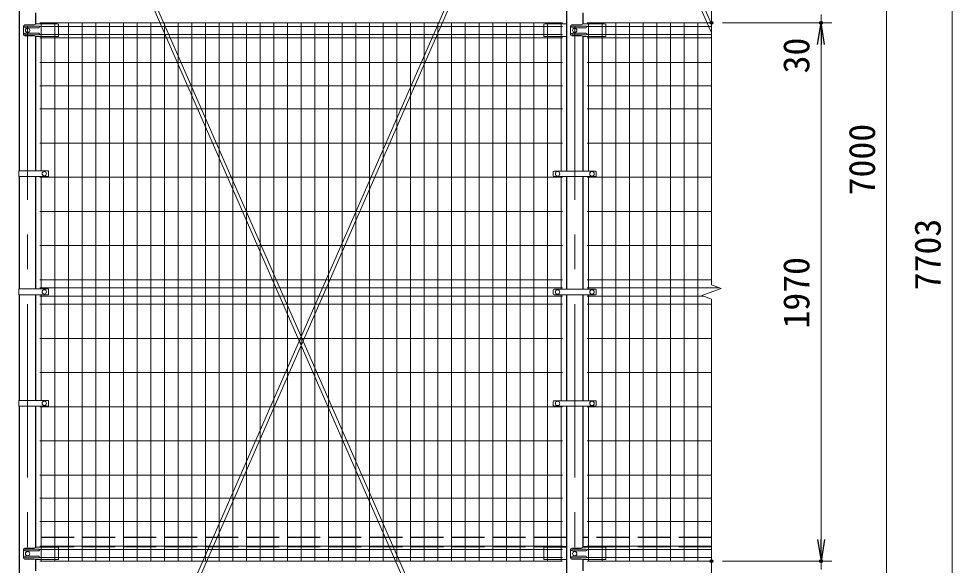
# Model space of a CAD drawing. Units: millimetres, scale not verified. Extents: x -8400 to 8400, y -5940 to 5940.
# Drawn here: x -6313 to -2900, y -902 to 1098 of the extents above; entities that cross this region are included whole.
import ezdxf
from ezdxf.enums import TextEntityAlignment as Align

# ---------------------------------------------------------------- set-up
doc = ezdxf.new("R2010")
doc.units = ezdxf.units.MM
doc.header["$LTSCALE"] = 20
doc.header["$PDMODE"] = 32
doc.header["$PDSIZE"] = 10
doc.linetypes.add('DASHED', pattern=[7.5, 6, -1.5])
doc.linetypes.add('USER1', pattern=[50.8, 31.75, -6.35, 6.35, -6.35])
for name, color, linetype, lineweight in [('0-3_D-STR1', 1, 'Continuous', 25), ('0-4_D-STR-DIM', 7, 'Continuous', 13), ('0-A_D-STR3', 3, 'Continuous', 13), ('0-B_D-STR2', 7, 'Continuous', 13), ('0-C_D-BMK', 2, 'USER1', 13)]:
    doc.layers.add(name, color=color, linetype=linetype, lineweight=lineweight)
doc.layers.add('0-5_0', color=7, linetype='Continuous')
doc.layers.add('0-6_Defpoints', color=7, linetype='Continuous')
doc.styles.add('ＭＳ ゴシック', font='')
doc.styles.get('ＭＳ ゴシック').set_extended_font_data('MS Gothic')

# ---------------------------------------------------------------- blocks, each defined once
blk = doc.blocks.new('_Open')
at = {"layer": '0-5_0'}
blk.add_line((-20, 3.333), (0, 0), dxfattribs=at)
blk.add_lwpolyline([(-20, -3.333), (0, 0), (-20, 0)], dxfattribs=at)

msp = doc.modelspace()

# ---------------------------------------------------------------- linework, layer by layer
at = {"layer": '0-3_D-STR1'}
for p, q in [((-6310.63, 1555.25), (-6310.63, 541.25)), ((-4310.63, 1555.25), (-4310.63, 540.25)), ((-6250.13, 1078.08), (-6250.13, 1119.62)), ((-6250.13, 1078.08), (-6250.13, 1119.62)), ((-4250.13, 1078.08), (-4250.13, 1119.62)), ((-4250.13, 1078.08), (-4250.13, 1119.62)), ((-6250.13, 541.25), (-6250.13, 1033.62)), ((-6250.13, 541.25), (-6250.13, 1033.62)), ((-4250.13, 540.25), (-4250.13, 1033.62)), ((-4250.13, 540.25), (-4250.13, 1033.62)), ((-6310.63, 520.25), (-6310.63, 109)), ((-6250.13, 109), (-6250.13, 520.25)), ((-4310.63, 520.25), (-4310.63, 108)), ((-4250.13, 108), (-4250.13, 520.25)), ((-6310.63, 88), (-6310.63, -298.75)), ((-6250.13, -298.75), (-6250.13, 88)), ((-4310.63, 88), (-4310.63, -299.75)), ((-4250.13, -299.75), (-4250.13, 88)), ((-6310.63, -319.75), (-6310.63, -1484.25)), ((-6250.13, -835.92), (-6250.13, -319.75)), ((-4310.63, -319.75), (-4310.63, -1484.25)), ((-4250.13, -835.92), (-4250.13, -319.75)), ((-6250.13, -921.92), (-6250.13, -880.38)), ((-4250.13, -921.92), (-4250.13, -880.38))]:
    msp.add_line(p, q, dxfattribs=at)
at = {"layer": '0-3_D-STR1', "linetype": 'DASHED'}
for p, q in [((-4310.63, -800), (-6250.13, -800)), ((-3780.38, -800), (-4250.13, -800)), ((-4310.63, -834), (-6250.13, -834)), ((-3780.38, -834), (-4250.13, -834))]:
    msp.add_line(p, q, dxfattribs=at)
at = {"layer": '0-4_D-STR-DIM'}
for p, q in [((-3140.38, -2837), (-3140.38, 4003)), ((-2900.38, -3537), (-2900.38, 4006)), ((-3780.38, 990), (-3780.38, 1822.35)), ((-3780.38, 123.66), (-3780.38, 1146)), ((-3380.38, 1083), (-3380.38, 1113)), ((-3740.38, 1083), (-3340.38, 1083)), ((-3740.38, 1083), (-3340.38, 1083)), ((-3380.38, -807), (-3380.38, 1003)), ((-3380.38, 1003), (-3380.38, 923)), ((-3815.62, 85.18), (-3745.14, 110.83)), ((-3745.14, 110.83), (-3780.38, 123.66)), ((-3780.38, 72.35), (-3815.62, 85.18)), ((-3780.38, -1010), (-3780.38, 72.35)), ((-3380.38, -807), (-3380.38, -727)), ((-3780.38, -1876.34), (-3780.38, -854)), ((-3740.38, -887), (-3340.38, -887)), ((-3740.38, -887), (-3340.38, -887)), ((-3380.38, -917), (-3380.38, -887))]:
    msp.add_line(p, q, dxfattribs=at)
at = {"layer": '0-6_Defpoints'}
for p in [(-3780.38, 1083), (-3780.38, 1083), (-3380.38, 1083), (-3780.38, -887), (-3380.38, -887)]:
    msp.add_point(p, dxfattribs=at)
at = {"layer": '0-A_D-STR3'}
for p, q in [((-6236.24, 2087.88), (-4747.23, -1316)), ((-6224.33, 2093.09), (-4735.32, -1310.79)), ((-4336.43, 2093.09), (-5825.44, -1310.79)), ((-4324.52, 2087.88), (-5813.53, -1316)), ((-4236.24, 2087.88), (-3780.38, 1045.78)), ((-4224.33, 2093.09), (-3780.38, 1078.22)), ((-6295.86, 1070), (-6295.86, 1040)), ((-6256.4, 1075), (-6290.86, 1075)), ((-6239.79, 1071), (-6288.79, 1071)), ((-6239.79, 1071), (-6288.79, 1071)), ((-6239.79, 1065), (-6288.79, 1065)), ((-6239.79, 1065), (-6288.79, 1065)), ((-6248.25, 1079), (-6256.4, 1075)), ((-6248.25, 1079), (-6256.4, 1075)), ((-6172.38, 1079), (-6248.25, 1079)), ((-6172.38, 1079), (-6167.38, 1078)), ((-6167.38, 1078), (-6167.38, 1034.19)), ((-4388.38, 1079), (-4393.38, 1078)), ((-4393.38, 1078), (-4393.38, 1034.19)), ((-4388.38, 1079), (-4312.5, 1079)), ((-4312.5, 1079), (-4310.63, 1078.08)), ((-4295.86, 1070), (-4295.86, 1040)), ((-4256.4, 1075), (-4290.86, 1075)), ((-4239.79, 1071), (-4288.79, 1071)), ((-4239.79, 1065), (-4288.79, 1065)), ((-4248.25, 1079), (-4256.4, 1075)), ((-4248.25, 1079), (-4256.4, 1075)), ((-4172.38, 1079), (-4248.25, 1079)), ((-4172.38, 1079), (-4167.38, 1078)), ((-4167.38, 1078), (-4167.38, 1034.19)), ((-6256.4, 1035), (-6290.86, 1035)), ((-6239.79, 1045), (-6288.79, 1045)), ((-6239.79, 1045), (-6288.79, 1045)), ((-6239.79, 1039), (-6288.79, 1039)), ((-6239.79, 1039), (-6288.79, 1039)), ((-6256.4, 1035), (-6248.17, 1033.19)), ((-6256.4, 1035), (-6248.17, 1033.19)), ((-6256.4, 1035), (-6248.17, 1033.19)), ((-6248.17, 1033.19), (-6168.38, 1033.19)), ((-4312.59, 1033.19), (-4392.38, 1033.19)), ((-4310.63, 1033.6), (-4312.59, 1033.19)), ((-4256.4, 1035), (-4290.86, 1035)), ((-4239.79, 1045), (-4288.79, 1045)), ((-4239.79, 1039), (-4288.79, 1039)), ((-4256.4, 1035), (-4248.17, 1033.19)), ((-4256.4, 1035), (-4248.17, 1033.19)), ((-4256.4, 1035), (-4248.17, 1033.19)), ((-4248.17, 1033.19), (-4168.38, 1033.19)), ((-6312.93, 541.25), (-6205.38, 541.25)), ((-6312.93, 541.25), (-6312.93, 520.25)), ((-6312.93, 520.25), (-6205.38, 520.25)), ((-6203.38, 539.25), (-6203.38, 522.25)), ((-4358.88, 537.25), (-4358.88, 523.25)), ((-4355.88, 540.25), (-4204.88, 540.25)), ((-4355.88, 520.25), (-4204.88, 520.25)), ((-4201.88, 537.25), (-4201.88, 523.25)), ((-6312.93, 109), (-6205.38, 109)), ((-6312.93, 109), (-6312.93, 88)), ((-6203.38, 107), (-6203.38, 90)), ((-4358.88, 105), (-4358.88, 91)), ((-4355.88, 108), (-4204.88, 108)), ((-4201.88, 105), (-4201.88, 91)), ((-6312.93, 88), (-6205.38, 88)), ((-4355.88, 88), (-4204.88, 88)), ((-6312.93, -298.75), (-6205.38, -298.75)), ((-6312.93, -298.75), (-6312.93, -319.75)), ((-6203.38, -300.75), (-6203.38, -317.75)), ((-4358.88, -302.75), (-4358.88, -316.75)), ((-4355.88, -299.75), (-4204.88, -299.75)), ((-4201.88, -302.75), (-4201.88, -316.75)), ((-6312.93, -319.75), (-6205.38, -319.75)), ((-4355.88, -319.75), (-4204.88, -319.75)), ((-6295.86, -844), (-6295.86, -874)), ((-6256.4, -839), (-6290.86, -839)), ((-6239.79, -843), (-6288.79, -843)), ((-6239.79, -843), (-6288.79, -843)), ((-6239.79, -849), (-6288.79, -849)), ((-6239.79, -849), (-6288.79, -849)), ((-6248.25, -835), (-6256.4, -839)), ((-6248.25, -835), (-6256.4, -839)), ((-6172.38, -835), (-6248.25, -835)), ((-6172.38, -835), (-6167.38, -836)), ((-6167.38, -836), (-6167.38, -879.81)), ((-4388.38, -835), (-4393.38, -836)), ((-4393.38, -836), (-4393.38, -879.81)), ((-4388.38, -835), (-4312.5, -835)), ((-4312.5, -835), (-4310.63, -835.92)), ((-4295.86, -844), (-4295.86, -874)), ((-4256.4, -839), (-4290.86, -839)), ((-4239.79, -843), (-4288.79, -843)), ((-4239.79, -843), (-4288.79, -843)), ((-4239.79, -849), (-4288.79, -849)), ((-4239.79, -849), (-4288.79, -849)), ((-4248.25, -835), (-4256.4, -839)), ((-4248.25, -835), (-4256.4, -839)), ((-4172.38, -835), (-4248.25, -835)), ((-4172.38, -835), (-4167.38, -836)), ((-4167.38, -836), (-4167.38, -879.81)), ((-6256.4, -879), (-6290.86, -879)), ((-6239.79, -869), (-6288.79, -869)), ((-6239.79, -869), (-6288.79, -869)), ((-6239.79, -875), (-6288.79, -875)), ((-6239.79, -875), (-6288.79, -875)), ((-6256.4, -879), (-6248.17, -880.81)), ((-6256.4, -879), (-6248.17, -880.81)), ((-6256.4, -879), (-6248.17, -880.81)), ((-6248.17, -880.81), (-6168.38, -880.81)), ((-4312.59, -880.81), (-4392.38, -880.81)), ((-4310.63, -880.4), (-4312.59, -880.81)), ((-4256.4, -879), (-4290.86, -879)), ((-4239.79, -869), (-4288.79, -869)), ((-4239.79, -869), (-4288.79, -869)), ((-4239.79, -875), (-4288.79, -875)), ((-4239.79, -875), (-4288.79, -875)), ((-4256.4, -879), (-4248.17, -880.81)), ((-4256.4, -879), (-4248.17, -880.81)), ((-4256.4, -879), (-4248.17, -880.81)), ((-4248.17, -880.81), (-4168.38, -880.81))]:
    msp.add_line(p, q, dxfattribs=at)
for centre in [(-6280.38, 1055), (-4280.38, 1055), (-4280.38, 1055), (-6219.38, 530.75), (-4343.38, 530.25), (-4217.38, 530.25), (-6219.38, 98.5), (-4343.38, 98), (-4217.38, 98), (-6219.38, -309.25), (-4343.38, -309.75), (-4217.38, -309.75), (-6280.38, -859), (-4280.38, -859)]:
    msp.add_circle(centre, 8, dxfattribs=at)
for centre, radius, start, end in [((-6290.86, 1070), 5, 90, 180), ((-6288.79, 1068), 3, 90, 270), ((-6239.79, 1068), 3, 270, 90), ((-4290.86, 1070), 5, 90, 180), ((-4288.79, 1068), 3, 90, 270), ((-4239.79, 1068), 3, 270, 90), ((-6290.86, 1040), 5, 180, 270), ((-6288.79, 1042), 3, 90, 270), ((-6239.79, 1042), 3, 270, 90), ((-6168.38, 1034.19), 1, 270, 0), ((-4392.38, 1034.19), 1, 180, 270), ((-4290.86, 1040), 5, 180, 270), ((-4288.79, 1042), 3, 90, 270), ((-4239.79, 1042), 3, 270, 90), ((-4168.38, 1034.19), 1, 270, 0), ((-6205.38, 539.25), 2, 0, 90), ((-6205.38, 522.25), 2, 270, 0), ((-4355.88, 537.25), 3, 90, 180), ((-4355.88, 523.25), 3, 180, 270), ((-4204.88, 537.25), 3, 0, 90), ((-4204.88, 523.25), 3, 270, 0), ((-6205.38, 107), 2, 0, 90), ((-4355.88, 105), 3, 90, 180), ((-4204.88, 105), 3, 0, 90), ((-6205.38, 90), 2, 270, 0), ((-4355.88, 91), 3, 180, 270), ((-4204.88, 91), 3, 270, 0), ((-6205.38, -300.75), 2, 0, 90), ((-4355.88, -302.75), 3, 90, 180), ((-4204.88, -302.75), 3, 0, 90), ((-6205.38, -317.75), 2, 270, 0), ((-4355.88, -316.75), 3, 180, 270), ((-4204.88, -316.75), 3, 270, 0), ((-6290.86, -844), 5, 90, 180), ((-6288.79, -846), 3, 90, 270), ((-6239.79, -846), 3, 270, 90), ((-4290.86, -844), 5, 90, 180), ((-4288.79, -846), 3, 90, 270), ((-4239.79, -846), 3, 270, 90), ((-4239.79, -846), 3, 270, 90), ((-6290.86, -874), 5, 180, 270), ((-6288.79, -872), 3, 90, 270), ((-6239.79, -872), 3, 270, 90), ((-6168.38, -879.81), 1, 270, 0), ((-4392.38, -879.81), 1, 180, 270), ((-4290.86, -874), 5, 180, 270), ((-4288.79, -872), 3, 90, 270), ((-4239.79, -872), 3, 270, 90), ((-4239.79, -872), 3, 270, 90), ((-4168.38, -879.81), 1, 270, 0)]:
    msp.add_arc(centre, radius, start, end, dxfattribs=at)
at = {"layer": '0-B_D-STR2'}
for p, q in [((-4325.38, 1083), (-6235.38, 1083)), ((-4325.38, 1069.9), (-6235.38, 1069.9)), ((-6230.38, 541.25), (-6230.38, 1083)), ((-6180.38, -887), (-6180.38, 1083)), ((-6130.38, -887), (-6130.38, 1083)), ((-6080.38, -887), (-6080.38, 1083)), ((-6030.38, -887), (-6030.38, 1083)), ((-5980.38, -887), (-5980.38, 1083)), ((-5930.38, -887), (-5930.38, 1083)), ((-5880.38, -887), (-5880.38, 1083)), ((-5830.38, -887), (-5830.38, 1083)), ((-5780.38, -887), (-5780.38, 1083)), ((-5730.38, -887), (-5730.38, 1083)), ((-5680.38, -887), (-5680.38, 1083)), ((-5630.38, -887), (-5630.38, 1083)), ((-5580.38, -887), (-5580.38, 1083)), ((-5530.38, -887), (-5530.38, 1083)), ((-5480.38, -887), (-5480.38, 1083)), ((-5430.38, -887), (-5430.38, 1083)), ((-5380.38, -887), (-5380.38, 1083)), ((-5330.38, -887), (-5330.38, 1083)), ((-5280.38, -887), (-5280.38, 1083)), ((-5230.38, -887), (-5230.38, 1083)), ((-5180.38, -887), (-5180.38, 1083)), ((-5130.38, -887), (-5130.38, 1083)), ((-5080.38, -887), (-5080.38, 1083)), ((-5030.38, -887), (-5030.38, 1083)), ((-4980.38, -887), (-4980.38, 1083)), ((-4930.38, -887), (-4930.38, 1083)), ((-4880.38, -887), (-4880.38, 1083)), ((-4830.38, -887), (-4830.38, 1083)), ((-4780.38, -887), (-4780.38, 1083)), ((-4730.38, -887), (-4730.38, 1083)), ((-4680.38, -887), (-4680.38, 1083)), ((-4630.38, -887), (-4630.38, 1083)), ((-4580.38, -887), (-4580.38, 1083)), ((-4530.38, -887), (-4530.38, 1083)), ((-4480.38, -887), (-4480.38, 1083)), ((-4430.38, -887), (-4430.38, 1083)), ((-4380.38, -887), (-4380.38, 1083)), ((-4330.38, 540.25), (-4330.38, 1083)), ((-4235.38, 1083), (-3780.38, 1083)), ((-4235.38, 1069.9), (-3780.38, 1069.9)), ((-4230.38, 540.25), (-4230.38, 1083)), ((-4180.38, -887), (-4180.38, 1083)), ((-4130.38, -887), (-4130.38, 1083)), ((-4080.38, -887), (-4080.38, 1083)), ((-4030.38, -887), (-4030.38, 1083)), ((-3980.38, -887), (-3980.38, 1083)), ((-3930.38, -887), (-3930.38, 1083)), ((-3880.38, -887), (-3880.38, 1083)), ((-3830.38, -887), (-3830.38, 1083)), ((-4325.38, 1040.1), (-6235.38, 1040.1)), ((-4325.38, 1028.25), (-6235.38, 1028.25)), ((-4235.38, 1040.1), (-3780.38, 1040.1)), ((-4235.38, 1028.25), (-3780.38, 1028.25)), ((-4325.38, 937), (-6235.38, 937)), ((-4235.38, 937), (-3780.38, 937)), ((-4325.38, 852.5), (-6235.38, 852.5)), ((-4235.38, 852.5), (-3780.38, 852.5)), ((-4325.38, 768), (-6235.38, 768)), ((-4235.38, 768), (-3780.38, 768)), ((-4325.38, 643), (-6235.38, 643)), ((-4235.38, 643), (-3780.38, 643)), ((-4325.38, 518), (-6235.38, 518)), ((-6230.38, 109), (-6230.38, 520.25)), ((-4330.38, 108), (-4330.38, 520.25)), ((-4235.38, 518), (-3780.38, 518)), ((-4230.38, 108), (-4230.38, 520.25)), ((-4325.38, 393), (-6235.38, 393)), ((-4235.38, 393), (-3780.38, 393)), ((-4325.38, 268), (-6235.38, 268)), ((-4235.38, 268), (-3780.38, 268)), ((-4325.38, 143), (-6235.38, 143)), ((-4235.38, 143), (-3780.38, 143)), ((-4325.38, 113), (-6235.38, 113)), ((-4235.38, 113), (-3751.11, 113)), ((-4325.38, 83), (-6235.38, 83)), ((-6230.38, -298.75), (-6230.38, 88)), ((-4330.38, -299.75), (-4330.38, 88)), ((-4235.38, 83), (-3809.64, 83)), ((-4230.38, -299.75), (-4230.38, 88)), ((-4325.38, 53), (-6235.38, 53)), ((-4235.38, 53), (-3780.38, 53)), ((-4325.38, -72), (-6235.38, -72)), ((-4235.38, -72), (-3780.38, -72)), ((-4325.38, -197), (-6235.38, -197)), ((-4235.38, -197), (-3780.38, -197)), ((-4325.38, -322), (-6235.38, -322)), ((-6230.38, -887), (-6230.38, -319.75)), ((-4330.38, -887), (-4330.38, -319.75)), ((-4235.38, -322), (-3780.38, -322)), ((-4230.38, -887), (-4230.38, -319.75)), ((-4325.38, -447), (-6235.38, -447)), ((-4235.38, -447), (-3780.38, -447)), ((-4325.38, -572), (-6235.38, -572)), ((-4235.38, -572), (-3780.38, -572)), ((-4325.38, -656.5), (-6235.38, -656.5)), ((-4235.38, -656.5), (-3780.38, -656.5)), ((-4325.38, -741), (-6235.38, -741)), ((-4235.38, -741), (-3780.38, -741)), ((-4325.38, -832.24), (-6235.38, -832.24)), ((-4325.38, -844.1), (-6235.38, -844.1)), ((-4235.38, -832.24), (-3780.38, -832.24)), ((-4235.38, -844.1), (-3780.38, -844.1)), ((-4325.38, -873.9), (-6235.38, -873.9)), ((-4325.38, -887), (-6235.38, -887)), ((-4235.38, -873.9), (-3780.38, -873.9)), ((-4235.38, -887), (-3780.38, -887))]:
    msp.add_line(p, q, dxfattribs=at)
at = {"layer": '0-C_D-BMK'}
for p, q in [((-6280.38, -3629), (-6280.38, 4098)), ((-4280.38, -3629), (-4280.38, 4098))]:
    msp.add_line(p, q, dxfattribs=at)

# ---------------------------------------------------------------- block references
at = {"layer": '0-4_D-STR-DIM', "xscale": 4, "yscale": 4}
for p, rotation in [((-3380.38, 1083), 90), ((-3380.38, 1083), 90), ((-3380.38, -887), 270), ((-3380.38, -887), 270)]:
    msp.add_blockref('_Open', p, dxfattribs=dict(at, rotation=rotation))

# ---------------------------------------------------------------- texts
at = {"layer": '0-4_D-STR-DIM', "style": 'ＭＳ ゴシック'}
for s, p in [('30', (-3393.87, 897.75)), ('7000', (-3153.87, 451.5)), ('7703', (-2913.87, 104.3)), ('1970', (-3393.87, -35.8))]:
    msp.add_text(s, height=96.19, rotation=90, dxfattribs=at).set_placement(p, align=Align.BOTTOM_LEFT)

doc.saveas('drawing.dxf')
